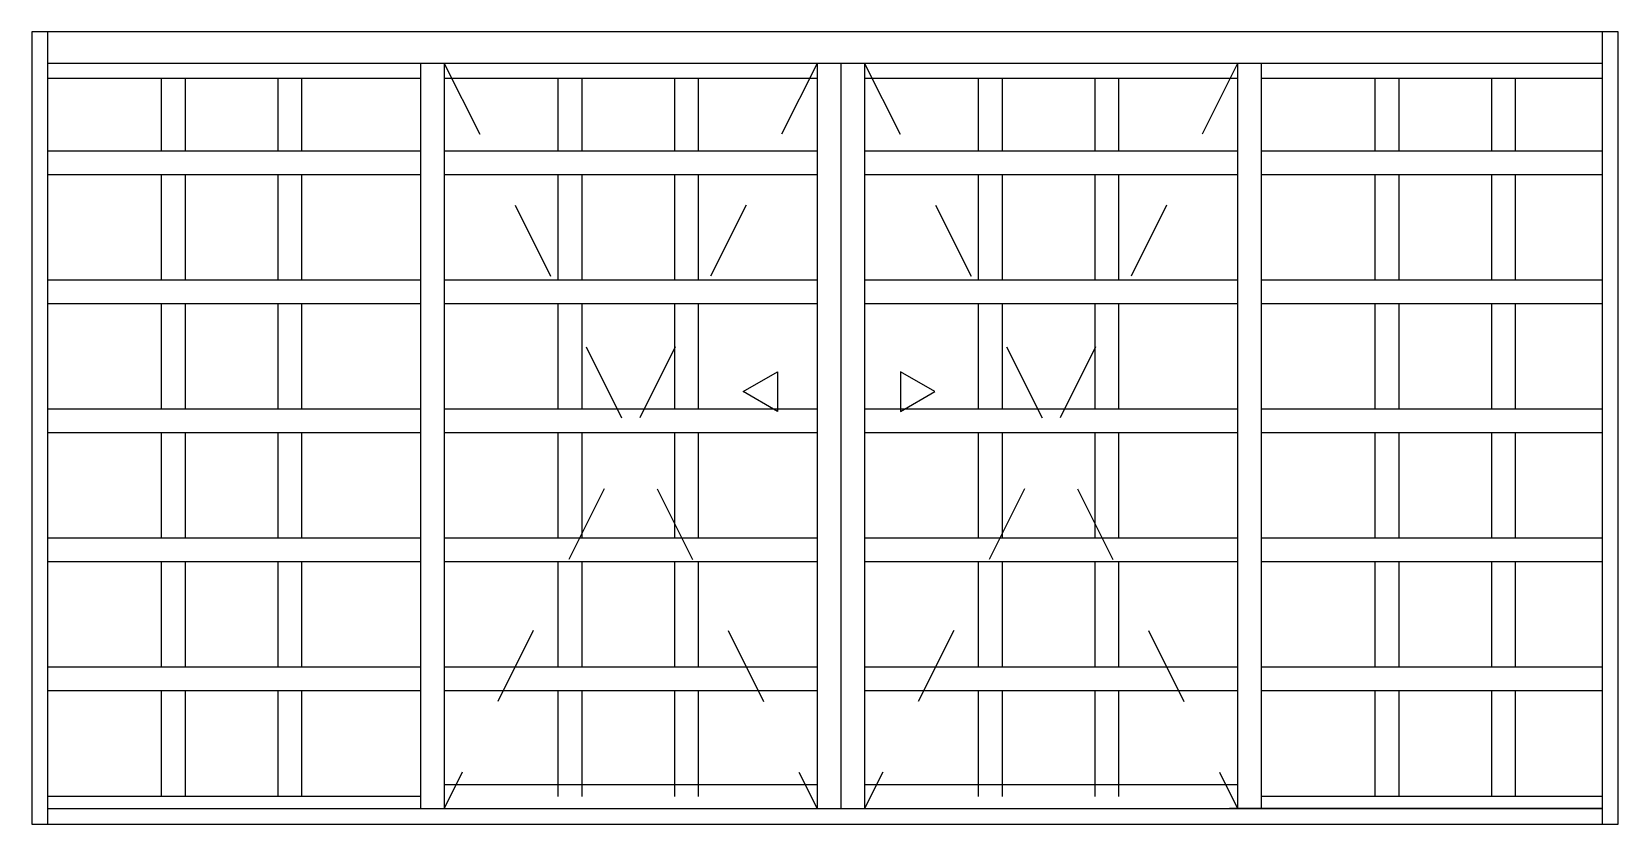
# Model space of a CAD drawing. Header units: millimetres. Extents: x 228.14 to 230.14, y 1295.67 to 1296.67.
import ezdxf

# ---------------------------------------------------------------- set-up
doc = ezdxf.new("R2010")
doc.units = ezdxf.units.MM
doc.header["$LTSCALE"] = 0.5
doc.linetypes.add('HIDDEN2', pattern=[0.1875, 0.125, -0.0625])
doc.layers.add('Gravia_Janelas', color=1, linetype='Continuous')
doc.layers.add('Gravia_Janelas_hidden2', color=1, linetype='HIDDEN2')

msp = doc.modelspace()

# ---------------------------------------------------------------- linework, layer by layer
at = {"layer": 'Gravia_Janelas', "color": 2}
for p, q in [((228.1361, 1296.6718), (228.1361, 1295.6718)), ((230.1361, 1296.6718), (228.1361, 1296.6718)), ((230.1361, 1295.6718), (230.1361, 1296.6718)), ((228.1361, 1295.6718), (230.1361, 1295.6718))]:
    msp.add_line(p, q, dxfattribs=at)
at = {"layer": 'Gravia_Janelas'}
for p, q in [((228.1561, 1296.6718), (228.1561, 1295.6718)), ((230.1161, 1295.6718), (230.1161, 1296.6718)), ((230.1161, 1296.6318), (228.1561, 1296.6318)), ((230.1161, 1296.6318), (228.1561, 1296.6318)), ((228.6261, 1296.6318), (228.6261, 1295.6918)), ((228.6561, 1296.6318), (228.6561, 1295.6918)), ((229.1261, 1296.6318), (229.1261, 1295.6918)), ((229.1561, 1296.6318), (229.1561, 1295.6918)), ((229.1861, 1296.6318), (229.1861, 1295.6918)), ((229.6561, 1296.6318), (229.6561, 1295.6918)), ((229.6861, 1296.6318), (229.6861, 1295.6918)), ((228.6261, 1296.6129), (228.1561, 1296.6129)), ((228.2994, 1296.6129), (228.2994, 1296.5212)), ((228.3294, 1296.6129), (228.3294, 1296.5212)), ((228.4462, 1296.6129), (228.4462, 1296.5212)), ((228.4762, 1296.6129), (228.4762, 1296.5212)), ((229.1261, 1296.6129), (228.6561, 1296.6129)), ((228.7994, 1296.6129), (228.7994, 1296.5212)), ((228.8294, 1296.6129), (228.8294, 1296.5212)), ((228.9462, 1296.6129), (228.9462, 1296.5212)), ((228.9762, 1296.6129), (228.9762, 1296.5212)), ((229.6561, 1296.6129), (229.1861, 1296.6129)), ((229.3294, 1296.6129), (229.3294, 1296.5212)), ((229.3594, 1296.6129), (229.3594, 1296.5212)), ((229.4762, 1296.6129), (229.4762, 1296.5212)), ((229.5062, 1296.6129), (229.5062, 1296.5212)), ((230.1161, 1296.6129), (229.6861, 1296.6129)), ((229.8294, 1296.6129), (229.8294, 1296.5212)), ((229.8294, 1296.6129), (229.8294, 1296.5212)), ((229.8594, 1296.6129), (229.8594, 1296.5212)), ((229.8594, 1296.6129), (229.8594, 1296.5212)), ((229.9762, 1296.6129), (229.9762, 1296.5212)), ((229.9762, 1296.6129), (229.9762, 1296.5212)), ((230.0062, 1296.6129), (230.0062, 1296.5212)), ((230.0062, 1296.6129), (230.0062, 1296.5212)), ((228.6261, 1296.5212), (228.1561, 1296.5212)), ((229.1261, 1296.5212), (228.6561, 1296.5212)), ((229.6561, 1296.5212), (229.1861, 1296.5212)), ((230.1161, 1296.5212), (229.6861, 1296.5212)), ((228.6261, 1296.4912), (228.1561, 1296.4912)), ((228.2994, 1296.4912), (228.2994, 1296.3584)), ((228.3294, 1296.4912), (228.3294, 1296.3584)), ((228.4462, 1296.4912), (228.4462, 1296.3584)), ((228.4762, 1296.4912), (228.4762, 1296.3584)), ((229.1261, 1296.4912), (228.6561, 1296.4912)), ((228.7994, 1296.4912), (228.7994, 1296.3584)), ((228.8294, 1296.4912), (228.8294, 1296.3584)), ((228.9462, 1296.4912), (228.9462, 1296.3584)), ((228.9762, 1296.4912), (228.9762, 1296.3584)), ((229.6561, 1296.4912), (229.1861, 1296.4912)), ((229.3294, 1296.4912), (229.3294, 1296.3584)), ((229.3594, 1296.4912), (229.3594, 1296.3584)), ((229.4762, 1296.4912), (229.4762, 1296.3584)), ((229.5062, 1296.4912), (229.5062, 1296.3584)), ((230.1161, 1296.4912), (229.6861, 1296.4912)), ((229.8294, 1296.4912), (229.8294, 1296.3584)), ((229.8294, 1296.4912), (229.8294, 1296.3584)), ((229.8594, 1296.4912), (229.8594, 1296.3584)), ((229.8594, 1296.4912), (229.8594, 1296.3584)), ((229.9762, 1296.4912), (229.9762, 1296.3584)), ((229.9762, 1296.4912), (229.9762, 1296.3584)), ((230.0062, 1296.4912), (230.0062, 1296.3584)), ((230.0062, 1296.4912), (230.0062, 1296.3584)), ((228.6261, 1296.3584), (228.1561, 1296.3584)), ((229.1261, 1296.3584), (228.6561, 1296.3584)), ((229.6561, 1296.3584), (229.1861, 1296.3584)), ((230.1161, 1296.3584), (229.6861, 1296.3584)), ((228.6261, 1296.3284), (228.1561, 1296.3284)), ((228.2994, 1296.3284), (228.2994, 1296.1956)), ((228.3294, 1296.3284), (228.3294, 1296.1956)), ((228.4462, 1296.3284), (228.4462, 1296.1956)), ((228.4762, 1296.3284), (228.4762, 1296.1956)), ((229.1261, 1296.3284), (228.6561, 1296.3284)), ((228.7994, 1296.3284), (228.7994, 1296.1956)), ((228.8294, 1296.3284), (228.8294, 1296.1956)), ((228.9462, 1296.3284), (228.9462, 1296.1956)), ((228.9762, 1296.3284), (228.9762, 1296.1956)), ((229.6561, 1296.3284), (229.1861, 1296.3284)), ((229.3294, 1296.3284), (229.3294, 1296.1956)), ((229.3594, 1296.3284), (229.3594, 1296.1956)), ((229.4762, 1296.3284), (229.4762, 1296.1956)), ((229.5062, 1296.3284), (229.5062, 1296.1956)), ((230.1161, 1296.3284), (229.6861, 1296.3284)), ((229.8294, 1296.3284), (229.8294, 1296.1956)), ((229.8294, 1296.3284), (229.8294, 1296.1956)), ((229.8594, 1296.3284), (229.8594, 1296.1956)), ((229.8594, 1296.3284), (229.8594, 1296.1956)), ((229.9762, 1296.3284), (229.9762, 1296.1956)), ((229.9762, 1296.3284), (229.9762, 1296.1956)), ((230.0062, 1296.3284), (230.0062, 1296.1956)), ((230.0062, 1296.3284), (230.0062, 1296.1956)), ((228.6261, 1296.1956), (228.1561, 1296.1956)), ((229.1261, 1296.1956), (228.6561, 1296.1956)), ((229.6561, 1296.1956), (229.1861, 1296.1956)), ((230.1161, 1296.1956), (229.6861, 1296.1956)), ((228.6261, 1296.1656), (228.1561, 1296.1656)), ((228.2994, 1296.1656), (228.2994, 1296.0328)), ((228.3294, 1296.1656), (228.3294, 1296.0328)), ((228.4462, 1296.1656), (228.4462, 1296.0328)), ((228.4762, 1296.1656), (228.4762, 1296.0328)), ((229.1261, 1296.1656), (228.6561, 1296.1656)), ((228.7994, 1296.1656), (228.7994, 1296.0328)), ((228.8294, 1296.1656), (228.8294, 1296.0328)), ((228.9462, 1296.1656), (228.9462, 1296.0328)), ((228.9762, 1296.1656), (228.9762, 1296.0328)), ((229.6561, 1296.1656), (229.1861, 1296.1656)), ((229.3294, 1296.1656), (229.3294, 1296.0328)), ((229.3594, 1296.1656), (229.3594, 1296.0328)), ((229.4762, 1296.1656), (229.4762, 1296.0328)), ((229.5062, 1296.1656), (229.5062, 1296.0328)), ((230.1161, 1296.1656), (229.6861, 1296.1656)), ((229.8294, 1296.1656), (229.8294, 1296.0328)), ((229.8294, 1296.1656), (229.8294, 1296.0328)), ((229.8594, 1296.1656), (229.8594, 1296.0328)), ((229.8594, 1296.1656), (229.8594, 1296.0328)), ((229.9762, 1296.1656), (229.9762, 1296.0328)), ((229.9762, 1296.1656), (229.9762, 1296.0328)), ((230.0062, 1296.1656), (230.0062, 1296.0328)), ((230.0062, 1296.1656), (230.0062, 1296.0328)), ((228.6261, 1296.0328), (228.1561, 1296.0328)), ((229.1261, 1296.0328), (228.6561, 1296.0328)), ((229.6561, 1296.0328), (229.1861, 1296.0328)), ((230.1161, 1296.0328), (229.6861, 1296.0328)), ((228.6261, 1296.0028), (228.1561, 1296.0028)), ((228.2994, 1296.0028), (228.2994, 1295.87)), ((228.3294, 1296.0028), (228.3294, 1295.87)), ((228.4462, 1296.0028), (228.4462, 1295.87)), ((228.4762, 1296.0028), (228.4762, 1295.87)), ((229.1261, 1296.0028), (228.6561, 1296.0028)), ((228.7994, 1296.0028), (228.7994, 1295.87)), ((228.8294, 1296.0028), (228.8294, 1295.87)), ((228.9462, 1296.0028), (228.9462, 1295.87)), ((228.9762, 1296.0028), (228.9762, 1295.87)), ((229.6561, 1296.0028), (229.1861, 1296.0028)), ((229.3294, 1296.0028), (229.3294, 1295.87)), ((229.3594, 1296.0028), (229.3594, 1295.87)), ((229.4762, 1296.0028), (229.4762, 1295.87)), ((229.5062, 1296.0028), (229.5062, 1295.87)), ((230.1161, 1296.0028), (229.6861, 1296.0028)), ((229.8294, 1296.0028), (229.8294, 1295.87)), ((229.8294, 1296.0028), (229.8294, 1295.87)), ((229.8594, 1296.0028), (229.8594, 1295.87)), ((229.8594, 1296.0028), (229.8594, 1295.87)), ((229.9762, 1296.0028), (229.9762, 1295.87)), ((229.9762, 1296.0028), (229.9762, 1295.87)), ((230.0062, 1296.0028), (230.0062, 1295.87)), ((230.0062, 1296.0028), (230.0062, 1295.87)), ((228.6261, 1295.87), (228.1561, 1295.87)), ((229.1261, 1295.87), (228.6561, 1295.87)), ((229.6561, 1295.87), (229.1861, 1295.87)), ((230.1161, 1295.87), (229.6861, 1295.87)), ((228.6261, 1295.84), (228.1561, 1295.84)), ((228.2994, 1295.84), (228.2994, 1295.7068)), ((228.3294, 1295.84), (228.3294, 1295.7068)), ((228.4462, 1295.84), (228.4462, 1295.7068)), ((228.4762, 1295.84), (228.4762, 1295.7068)), ((229.1261, 1295.84), (228.6561, 1295.84)), ((228.7994, 1295.84), (228.7994, 1295.7068)), ((228.8294, 1295.84), (228.8294, 1295.7068)), ((228.9462, 1295.84), (228.9462, 1295.7068)), ((228.9762, 1295.84), (228.9762, 1295.7068)), ((229.6561, 1295.84), (229.1861, 1295.84)), ((229.3294, 1295.84), (229.3294, 1295.7068)), ((229.3594, 1295.84), (229.3594, 1295.7068)), ((229.4762, 1295.84), (229.4762, 1295.7068)), ((229.5062, 1295.84), (229.5062, 1295.7068)), ((230.1161, 1295.84), (229.6861, 1295.84)), ((229.8294, 1295.84), (229.8294, 1295.7068)), ((229.8294, 1295.84), (229.8294, 1295.7068)), ((229.8594, 1295.84), (229.8594, 1295.7068)), ((229.8594, 1295.84), (229.8594, 1295.7068)), ((229.9762, 1295.84), (229.9762, 1295.7068)), ((229.9762, 1295.84), (229.9762, 1295.7068)), ((230.0062, 1295.84), (230.0062, 1295.7068)), ((230.0062, 1295.84), (230.0062, 1295.7068)), ((228.6561, 1295.7218), (229.1261, 1295.7218)), ((229.1861, 1295.7218), (229.6561, 1295.7218)), ((228.6261, 1295.7068), (228.1561, 1295.7068)), ((230.1161, 1295.7068), (229.6861, 1295.7068)), ((228.1561, 1295.6918), (230.1161, 1295.6918)), ((230.1161, 1295.6918), (229.6461, 1295.6918))]:
    msp.add_line(p, q, dxfattribs=at)
for points in [[(229.0764, 1296.2428), (229.0764, 1296.1928), (229.0331, 1296.2178)], [(229.2314, 1296.2428), (229.2314, 1296.1928), (229.2747, 1296.2178)]]:
    msp.add_lwpolyline(points, close=True, dxfattribs=at)
at = {"layer": 'Gravia_Janelas_hidden2'}
for p, q in [((228.6561, 1296.6318), (229.1261, 1295.6918)), ((229.1261, 1296.6318), (228.6561, 1295.6918)), ((229.1861, 1296.6318), (229.6561, 1295.6918)), ((229.6561, 1296.6318), (229.1861, 1295.6918))]:
    msp.add_line(p, q, dxfattribs=at)

doc.saveas('drawing.dxf')
